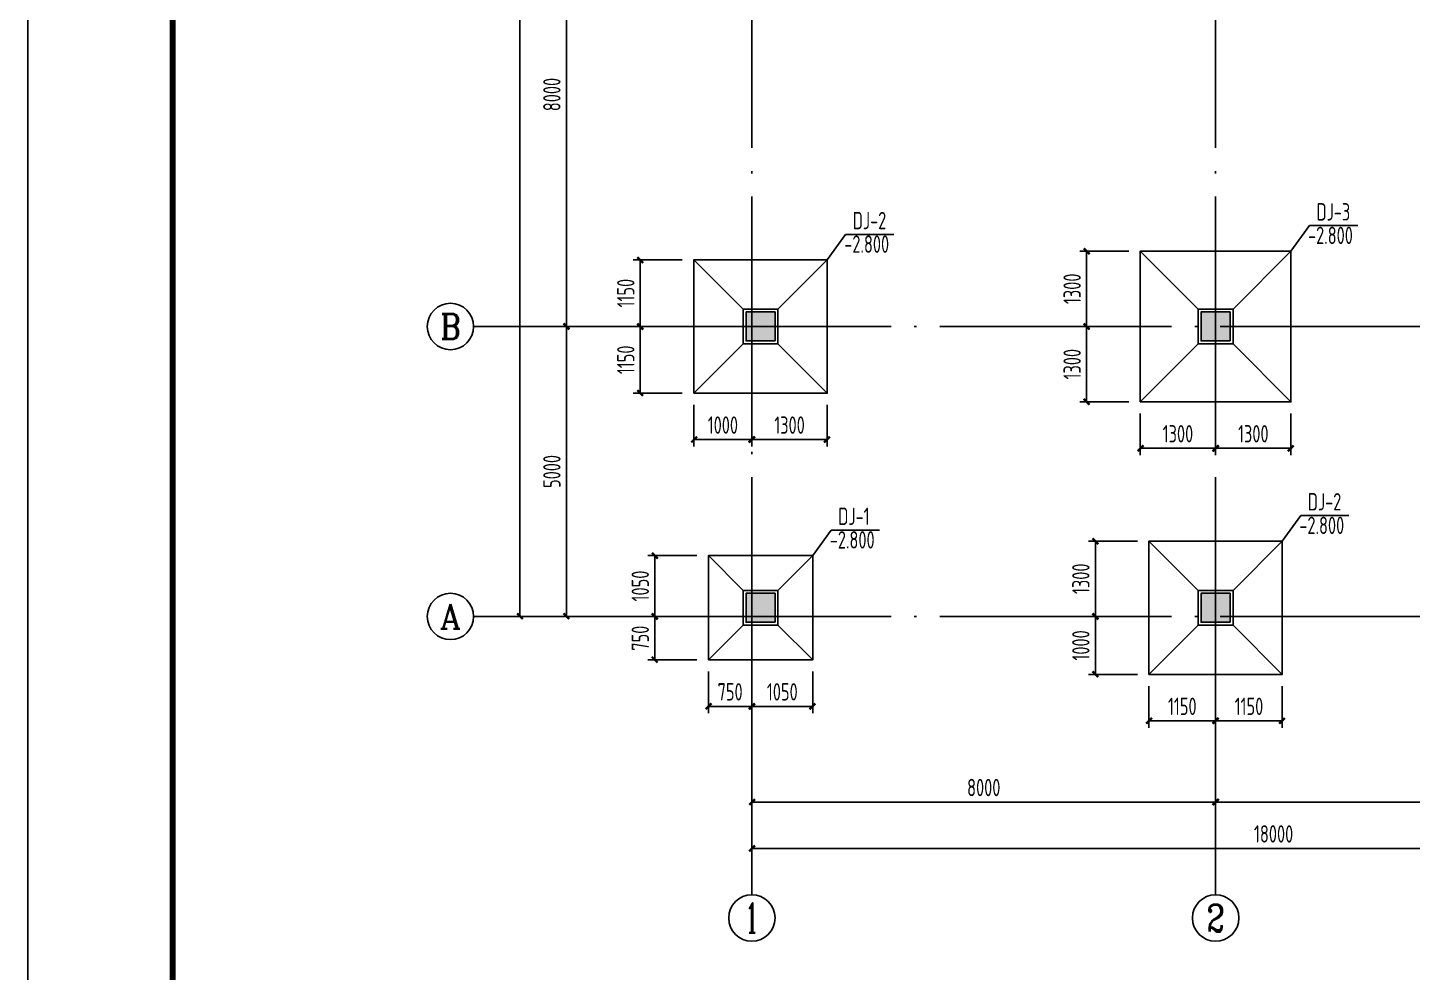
# Model space of a CAD drawing. Extents: x -25044 to 4269, y -48463 to -12228.
# Drawn here: x -13558.3 to -13319.5, y -24328.8 to -24165.9 of the extents above; entities that cross this region are included whole.
import ezdxf
from ezdxf.enums import TextEntityAlignment as Align

# ---------------------------------------------------------------- set-up
doc = ezdxf.new("R2010")
doc.units = 0
doc.header["$LTSCALE"] = 2000
doc.header["$MEASUREMENT"] = 0
doc.linetypes.add('DOTE', pattern=[2.42, 2, -0.2, 0.02, -0.2])
doc.layers.get('0').update_dxf_attribs({"linetype": 'CONTINUOUS'})
doc.layers.get('DEFPOINTS').update_dxf_attribs({"linetype": 'CONTINUOUS'})
for name, color, linetype in [('1505', 2, 'CONTINUOUS'), ('1526', 7, 'CONTINUOUS'), ('AXIS', 75, 'CONTINUOUS'), ('AXIS_TEXT', 7, 'CONTINUOUS'), ('dim', 7, 'CONTINUOUS'), ('DOTE', 1, 'DOTE'), ('柱', 2, 'CONTINUOUS'), ('柱填充', 54, 'CONTINUOUS')]:
    doc.layers.add(name, color=color, linetype=linetype)
doc.styles.add('_TCH_AXIS', font='COMPLEX', dxfattribs={"bigfont": 'GBCBIG'})
doc.styles.add('COMPLEX', font='COMPLEX')
doc.styles.add('GBHZ', font='gbenor.shx', dxfattribs={"width": 0.8, "bigfont": 'gbcbig.shx'})
doc.dimstyles.new('Y100', dxfattribs={"dimscale": 0, "dimtxt": 3, "dimasz": 0.01, "dimexe": 1.2, "dimexo": 2, "dimgap": 1, "dimtad": 1, "dimdec": 0, "dimlfac": 100, "dimzin": 0, "dimdsep": 46, "dimtxsty": 'GBHZ', "dimblk": 'DX', "dimcen": 0.09, "dimdle": 1, "dimclrd": 7, "dimclre": 7, "dimclrt": 7, "dimadec": 0, "dimazin": 0, "dimtfac": 1, "dimtdec": 0, "dimtix": 1, "dimtmove": 2, "dimatfit": 3, "dimldrblk": 'DX', "dimfxl": 0, "dimtolj": 1, "dimtzin": 0, "dimarcsym": 0})

# ---------------------------------------------------------------- blocks, each defined once
blk = doc.blocks.new('_AXISO')
blk.add_circle((0, 0), 0.5)
at = {"layer": 'AXIS_TEXT', "style": 'COMPLEX', "width": 1.041667}
blk.add_attdef('A', text='', height=0.56, dxfattribs=at).set_placement((-0.25, -0.28), (0.25, -0.28), align=Align.FIT)
blk = doc.blocks.new('DX')
at = {"color": 0, "linetype": 'ByBlock', "const_width": 40}
blk.add_lwpolyline([(-54, -51), (46, 49)], dxfattribs=at)
blk = doc.blocks.new('*D61')
at = {"layer": 'DEFPOINTS', "color": 0, "transparency": 16777216}
for p in [(-13449.4, -24137.4), (-13465.4, -24217.4), (-13449.4, -24217.4)]:
    blk.add_point(p, dxfattribs=at)
at = {"layer": 'dim', "color": 7, "lineweight": -2, "transparency": 16777216}
for p, q in [((-13451.4, -24137.4), (-13466.6, -24137.4)), ((-13465.4, -24137.41), (-13465.4, -24217.39)), ((-13451.4, -24217.4), (-13466.6, -24217.4))]:
    blk.add_line(p, q, dxfattribs=at)
at = {"layer": 'dim', "color": 7, "lineweight": -2, "transparency": 16777216, "xscale": 0.01, "yscale": 0.01, "zscale": 0.01}
for p, rotation in [((-13465.4, -24137.4), 90), ((-13465.4, -24217.4), 270)]:
    blk.add_blockref('DX', p, dxfattribs=dict(at, rotation=rotation))
at = {"layer": 'dim', "color": 7, "transparency": 16777216, "insert": (-13467.9, -24177.4), "char_height": 3, "attachment_point": 5, "rotation": 90, "style": 'GBHZ'}
blk.add_mtext('\\A1;8000', dxfattribs=at)
blk = doc.blocks.new('*D62')
at = {"layer": 'DEFPOINTS', "color": 0, "transparency": 16777216}
for p in [(-13449.4, -24217.4), (-13465.4, -24267.4), (-13449.4, -24267.4)]:
    blk.add_point(p, dxfattribs=at)
at = {"layer": 'dim', "color": 7, "lineweight": -2, "transparency": 16777216}
for p, q in [((-13451.4, -24217.4), (-13466.6, -24217.4)), ((-13465.4, -24217.41), (-13465.4, -24267.39)), ((-13451.4, -24267.4), (-13466.6, -24267.4))]:
    blk.add_line(p, q, dxfattribs=at)
at = {"layer": 'dim', "color": 7, "lineweight": -2, "transparency": 16777216, "xscale": 0.01, "yscale": 0.01, "zscale": 0.01}
for p, rotation in [((-13465.4, -24217.4), 90), ((-13465.4, -24267.4), 270)]:
    blk.add_blockref('DX', p, dxfattribs=dict(at, rotation=rotation))
at = {"layer": 'dim', "color": 7, "transparency": 16777216, "insert": (-13467.9, -24242.4), "char_height": 3, "attachment_point": 5, "rotation": 90, "style": 'GBHZ'}
blk.add_mtext('\\A1;5000', dxfattribs=at)
blk = doc.blocks.new('*D63')
at = {"layer": 'DEFPOINTS', "color": 0, "transparency": 16777216}
for p in [(-13473.4, -24047.4), (-13449.4, -24047.4), (-13449.4, -24267.4)]:
    blk.add_point(p, dxfattribs=at)
at = {"layer": 'dim', "color": 7, "lineweight": -2, "transparency": 16777216}
for p, q in [((-13451.4, -24047.4), (-13474.6, -24047.4)), ((-13473.4, -24267.39), (-13473.4, -24047.41)), ((-13451.4, -24267.4), (-13474.6, -24267.4))]:
    blk.add_line(p, q, dxfattribs=at)
at = {"layer": 'dim', "color": 7, "lineweight": -2, "transparency": 16777216, "xscale": 0.01, "yscale": 0.01, "zscale": 0.01}
for p, rotation in [((-13473.4, -24047.4), 90), ((-13473.4, -24267.4), 270)]:
    blk.add_blockref('DX', p, dxfattribs=dict(at, rotation=rotation))
at = {"layer": 'dim', "color": 7, "transparency": 16777216, "insert": (-13475.9, -24157.4), "char_height": 3, "attachment_point": 5, "rotation": 90, "style": 'GBHZ'}
blk.add_mtext('\\A1;22000', dxfattribs=at)
blk = doc.blocks.new('*D64')
at = {"layer": 'DEFPOINTS', "color": 0, "transparency": 16777216}
for p in [(-13433.4, -24283.4), (-13353.4, -24283.4), (-13353.4, -24299.4)]:
    blk.add_point(p, dxfattribs=at)
at = {"layer": 'dim', "color": 7, "lineweight": -2, "transparency": 16777216}
for p, q in [((-13433.4, -24285.4), (-13433.4, -24300.6)), ((-13353.4, -24285.4), (-13353.4, -24300.6)), ((-13433.39, -24299.4), (-13353.41, -24299.4))]:
    blk.add_line(p, q, dxfattribs=at)
at = {"layer": 'dim', "color": 7, "lineweight": -2, "transparency": 16777216, "xscale": 0.01, "yscale": 0.01, "zscale": 0.01, "rotation": 180}
blk.add_blockref('DX', (-13433.4, -24299.4), dxfattribs=at)
at = {"layer": 'dim', "color": 7, "lineweight": -2, "transparency": 16777216, "xscale": 0.01, "yscale": 0.01, "zscale": 0.01}
blk.add_blockref('DX', (-13353.4, -24299.4), dxfattribs=at)
at = {"layer": 'dim', "color": 7, "transparency": 16777216, "insert": (-13393.4, -24296.9), "char_height": 3, "attachment_point": 5, "style": 'GBHZ'}
blk.add_mtext('\\A1;8000', dxfattribs=at)
blk = doc.blocks.new('*D65')
at = {"layer": 'DEFPOINTS', "color": 0, "transparency": 16777216}
for p in [(-13353.4, -24283.4), (-13253.4, -24283.4), (-13253.4, -24299.4)]:
    blk.add_point(p, dxfattribs=at)
at = {"layer": 'dim', "color": 7, "lineweight": -2, "transparency": 16777216}
for p, q in [((-13353.4, -24285.4), (-13353.4, -24300.6)), ((-13253.4, -24285.4), (-13253.4, -24300.6)), ((-13353.39, -24299.4), (-13253.41, -24299.4))]:
    blk.add_line(p, q, dxfattribs=at)
at = {"layer": 'dim', "color": 7, "lineweight": -2, "transparency": 16777216, "xscale": 0.01, "yscale": 0.01, "zscale": 0.01, "rotation": 180}
blk.add_blockref('DX', (-13353.4, -24299.4), dxfattribs=at)
at = {"layer": 'dim', "color": 7, "lineweight": -2, "transparency": 16777216, "xscale": 0.01, "yscale": 0.01, "zscale": 0.01}
blk.add_blockref('DX', (-13253.4, -24299.4), dxfattribs=at)
at = {"layer": 'dim', "color": 7, "transparency": 16777216, "insert": (-13303.4, -24296.9), "char_height": 3, "attachment_point": 5, "style": 'GBHZ'}
blk.add_mtext('\\A1;10000', dxfattribs=at)
blk = doc.blocks.new('*D66')
at = {"layer": 'DEFPOINTS', "color": 0, "transparency": 16777216}
for p in [(-13433.4, -24283.4), (-13253.4, -24283.4), (-13433.4, -24307.4)]:
    blk.add_point(p, dxfattribs=at)
at = {"layer": 'dim', "color": 7, "lineweight": -2, "transparency": 16777216}
for p, q in [((-13433.4, -24285.4), (-13433.4, -24308.6)), ((-13253.4, -24285.4), (-13253.4, -24308.6)), ((-13253.41, -24307.4), (-13433.39, -24307.4))]:
    blk.add_line(p, q, dxfattribs=at)
at = {"layer": 'dim', "color": 7, "lineweight": -2, "transparency": 16777216, "xscale": 0.01, "yscale": 0.01, "zscale": 0.01, "rotation": 180}
blk.add_blockref('DX', (-13433.4, -24307.4), dxfattribs=at)
at = {"layer": 'dim', "color": 7, "lineweight": -2, "transparency": 16777216, "xscale": 0.01, "yscale": 0.01, "zscale": 0.01}
blk.add_blockref('DX', (-13253.4, -24307.4), dxfattribs=at)
at = {"layer": 'dim', "color": 7, "transparency": 16777216, "insert": (-13343.4, -24304.9), "char_height": 3, "attachment_point": 5, "style": 'GBHZ'}
blk.add_mtext('\\A1;18000', dxfattribs=at)
blk = doc.blocks.new('*D117')
at = {"layer": 'DEFPOINTS', "color": 0, "ltscale": 0.0005, "transparency": 16777216}
for p in [(-13440.9, -24274.9), (-13433.4, -24274.9), (-13433.4, -24282.9)]:
    blk.add_point(p, dxfattribs=at)
at = {"layer": 'dim', "color": 7, "lineweight": -2, "ltscale": 0.0005, "transparency": 16777216}
for p, q in [((-13440.9, -24276.9), (-13440.9, -24284.1)), ((-13433.4, -24276.9), (-13433.4, -24284.1)), ((-13440.89, -24282.9), (-13433.41, -24282.9))]:
    blk.add_line(p, q, dxfattribs=at)
at = {"layer": 'dim', "color": 7, "lineweight": -2, "ltscale": 0.0005, "transparency": 16777216, "xscale": 0.01, "yscale": 0.01, "zscale": 0.01, "rotation": 180}
blk.add_blockref('DX', (-13440.9, -24282.9), dxfattribs=at)
at = {"layer": 'dim', "color": 7, "lineweight": -2, "ltscale": 0.0005, "transparency": 16777216, "xscale": 0.01, "yscale": 0.01, "zscale": 0.01}
blk.add_blockref('DX', (-13433.4, -24282.9), dxfattribs=at)
at = {"layer": 'dim', "color": 7, "ltscale": 0.0005, "transparency": 16777216, "insert": (-13437.15, -24280.4), "char_height": 3, "attachment_point": 5, "style": 'GBHZ'}
blk.add_mtext('\\A1;750', dxfattribs=at)
blk = doc.blocks.new('*D118')
at = {"layer": 'DEFPOINTS', "color": 0, "ltscale": 0.0005, "transparency": 16777216}
for p in [(-13433.4, -24274.9), (-13422.9, -24274.9), (-13422.9, -24282.9)]:
    blk.add_point(p, dxfattribs=at)
at = {"layer": 'dim', "color": 7, "lineweight": -2, "ltscale": 0.0005, "transparency": 16777216}
for p, q in [((-13433.4, -24276.9), (-13433.4, -24284.1)), ((-13422.9, -24276.9), (-13422.9, -24284.1)), ((-13433.39, -24282.9), (-13422.91, -24282.9))]:
    blk.add_line(p, q, dxfattribs=at)
at = {"layer": 'dim', "color": 7, "lineweight": -2, "ltscale": 0.0005, "transparency": 16777216, "xscale": 0.01, "yscale": 0.01, "zscale": 0.01, "rotation": 180}
blk.add_blockref('DX', (-13433.4, -24282.9), dxfattribs=at)
at = {"layer": 'dim', "color": 7, "lineweight": -2, "ltscale": 0.0005, "transparency": 16777216, "xscale": 0.01, "yscale": 0.01, "zscale": 0.01}
blk.add_blockref('DX', (-13422.9, -24282.9), dxfattribs=at)
at = {"layer": 'dim', "color": 7, "ltscale": 0.0005, "transparency": 16777216, "insert": (-13428.15, -24280.4), "char_height": 3, "attachment_point": 5, "style": 'GBHZ'}
blk.add_mtext('\\A1;1050', dxfattribs=at)
blk = doc.blocks.new('*D119')
at = {"layer": 'DEFPOINTS', "color": 0, "ltscale": 0.0005, "transparency": 16777216}
for p in [(-13450.15, -24267.4), (-13440.9, -24267.4), (-13440.9, -24274.9)]:
    blk.add_point(p, dxfattribs=at)
at = {"layer": 'dim', "color": 7, "lineweight": -2, "ltscale": 0.0005, "transparency": 16777216}
for p, q in [((-13442.9, -24267.4), (-13451.35, -24267.4)), ((-13450.15, -24274.89), (-13450.15, -24267.41)), ((-13442.9, -24274.9), (-13451.35, -24274.9))]:
    blk.add_line(p, q, dxfattribs=at)
at = {"layer": 'dim', "color": 7, "lineweight": -2, "ltscale": 0.0005, "transparency": 16777216, "xscale": 0.01, "yscale": 0.01, "zscale": 0.01}
for p, rotation in [((-13450.15, -24267.4), 90), ((-13450.15, -24274.9), 270)]:
    blk.add_blockref('DX', p, dxfattribs=dict(at, rotation=rotation))
at = {"layer": 'dim', "color": 7, "ltscale": 0.0005, "transparency": 16777216, "insert": (-13452.65, -24271.15), "char_height": 3, "attachment_point": 5, "rotation": 90, "style": 'GBHZ'}
blk.add_mtext('\\A1;750', dxfattribs=at)
blk = doc.blocks.new('*D120')
at = {"layer": 'DEFPOINTS', "color": 0, "ltscale": 0.0005, "transparency": 16777216}
for p in [(-13450.15, -24256.9), (-13440.9, -24256.9), (-13440.9, -24267.4)]:
    blk.add_point(p, dxfattribs=at)
at = {"layer": 'dim', "color": 7, "lineweight": -2, "ltscale": 0.0005, "transparency": 16777216}
for p, q in [((-13442.9, -24256.9), (-13451.35, -24256.9)), ((-13450.15, -24267.39), (-13450.15, -24256.91)), ((-13442.9, -24267.4), (-13451.35, -24267.4))]:
    blk.add_line(p, q, dxfattribs=at)
at = {"layer": 'dim', "color": 7, "lineweight": -2, "ltscale": 0.0005, "transparency": 16777216, "xscale": 0.01, "yscale": 0.01, "zscale": 0.01}
for p, rotation in [((-13450.15, -24256.9), 90), ((-13450.15, -24267.4), 270)]:
    blk.add_blockref('DX', p, dxfattribs=dict(at, rotation=rotation))
at = {"layer": 'dim', "color": 7, "ltscale": 0.0005, "transparency": 16777216, "insert": (-13452.65, -24262.15), "char_height": 3, "attachment_point": 5, "rotation": 90, "style": 'GBHZ'}
blk.add_mtext('\\A1;1050', dxfattribs=at)
blk = doc.blocks.new('*D125')
at = {"layer": 'DEFPOINTS', "color": 0, "ltscale": 0.0005, "transparency": 16777216}
for p in [(-13364.9, -24277.4), (-13353.4, -24277.4), (-13353.4, -24285.4)]:
    blk.add_point(p, dxfattribs=at)
at = {"layer": 'dim', "color": 7, "lineweight": -2, "ltscale": 0.0005, "transparency": 16777216}
for p, q in [((-13364.9, -24279.4), (-13364.9, -24286.6)), ((-13353.4, -24279.4), (-13353.4, -24286.6)), ((-13364.89, -24285.4), (-13353.41, -24285.4))]:
    blk.add_line(p, q, dxfattribs=at)
at = {"layer": 'dim', "color": 7, "lineweight": -2, "ltscale": 0.0005, "transparency": 16777216, "xscale": 0.01, "yscale": 0.01, "zscale": 0.01, "rotation": 180}
blk.add_blockref('DX', (-13364.9, -24285.4), dxfattribs=at)
at = {"layer": 'dim', "color": 7, "lineweight": -2, "ltscale": 0.0005, "transparency": 16777216, "xscale": 0.01, "yscale": 0.01, "zscale": 0.01}
blk.add_blockref('DX', (-13353.4, -24285.4), dxfattribs=at)
at = {"layer": 'dim', "color": 7, "ltscale": 0.0005, "transparency": 16777216, "insert": (-13359.15, -24282.9), "char_height": 3, "attachment_point": 5, "style": 'GBHZ'}
blk.add_mtext('\\A1;1150', dxfattribs=at)
blk = doc.blocks.new('*D126')
at = {"layer": 'DEFPOINTS', "color": 0, "ltscale": 0.0005, "transparency": 16777216}
for p in [(-13353.4, -24277.4), (-13341.9, -24277.4), (-13341.9, -24285.4)]:
    blk.add_point(p, dxfattribs=at)
at = {"layer": 'dim', "color": 7, "lineweight": -2, "ltscale": 0.0005, "transparency": 16777216}
for p, q in [((-13353.4, -24279.4), (-13353.4, -24286.6)), ((-13341.9, -24279.4), (-13341.9, -24286.6)), ((-13353.39, -24285.4), (-13341.91, -24285.4))]:
    blk.add_line(p, q, dxfattribs=at)
at = {"layer": 'dim', "color": 7, "lineweight": -2, "ltscale": 0.0005, "transparency": 16777216, "xscale": 0.01, "yscale": 0.01, "zscale": 0.01, "rotation": 180}
blk.add_blockref('DX', (-13353.4, -24285.4), dxfattribs=at)
at = {"layer": 'dim', "color": 7, "lineweight": -2, "ltscale": 0.0005, "transparency": 16777216, "xscale": 0.01, "yscale": 0.01, "zscale": 0.01}
blk.add_blockref('DX', (-13341.9, -24285.4), dxfattribs=at)
at = {"layer": 'dim', "color": 7, "ltscale": 0.0005, "transparency": 16777216, "insert": (-13347.65, -24282.9), "char_height": 3, "attachment_point": 5, "style": 'GBHZ'}
blk.add_mtext('\\A1;1150', dxfattribs=at)
blk = doc.blocks.new('*D127')
at = {"layer": 'DEFPOINTS', "color": 0, "ltscale": 0.0005, "transparency": 16777216}
for p in [(-13374.15, -24267.4), (-13364.9, -24267.4), (-13364.9, -24277.4)]:
    blk.add_point(p, dxfattribs=at)
at = {"layer": 'dim', "color": 7, "lineweight": -2, "ltscale": 0.0005, "transparency": 16777216}
for p, q in [((-13366.9, -24267.4), (-13375.35, -24267.4)), ((-13374.15, -24277.39), (-13374.15, -24267.41)), ((-13366.9, -24277.4), (-13375.35, -24277.4))]:
    blk.add_line(p, q, dxfattribs=at)
at = {"layer": 'dim', "color": 7, "lineweight": -2, "ltscale": 0.0005, "transparency": 16777216, "xscale": 0.01, "yscale": 0.01, "zscale": 0.01}
for p, rotation in [((-13374.15, -24267.4), 90), ((-13374.15, -24277.4), 270)]:
    blk.add_blockref('DX', p, dxfattribs=dict(at, rotation=rotation))
at = {"layer": 'dim', "color": 7, "ltscale": 0.0005, "transparency": 16777216, "insert": (-13376.65, -24272.4), "char_height": 3, "attachment_point": 5, "rotation": 90, "style": 'GBHZ'}
blk.add_mtext('\\A1;1000', dxfattribs=at)
blk = doc.blocks.new('*D128')
at = {"layer": 'DEFPOINTS', "color": 0, "ltscale": 0.0005, "transparency": 16777216}
for p in [(-13374.15, -24254.4), (-13364.9, -24254.4), (-13364.9, -24267.4)]:
    blk.add_point(p, dxfattribs=at)
at = {"layer": 'dim', "color": 7, "lineweight": -2, "ltscale": 0.0005, "transparency": 16777216}
for p, q in [((-13366.9, -24254.4), (-13375.35, -24254.4)), ((-13374.15, -24267.39), (-13374.15, -24254.41)), ((-13366.9, -24267.4), (-13375.35, -24267.4))]:
    blk.add_line(p, q, dxfattribs=at)
at = {"layer": 'dim', "color": 7, "lineweight": -2, "ltscale": 0.0005, "transparency": 16777216, "xscale": 0.01, "yscale": 0.01, "zscale": 0.01}
for p, rotation in [((-13374.15, -24254.4), 90), ((-13374.15, -24267.4), 270)]:
    blk.add_blockref('DX', p, dxfattribs=dict(at, rotation=rotation))
at = {"layer": 'dim', "color": 7, "ltscale": 0.0005, "transparency": 16777216, "insert": (-13376.65, -24260.9), "char_height": 3, "attachment_point": 5, "rotation": 90, "style": 'GBHZ'}
blk.add_mtext('\\A1;1300', dxfattribs=at)
blk = doc.blocks.new('*D129')
at = {"layer": 'DEFPOINTS', "color": 0, "ltscale": 0.0005, "transparency": 16777216}
for p in [(-13366.4, -24230.4), (-13353.4, -24230.4), (-13353.4, -24238.4)]:
    blk.add_point(p, dxfattribs=at)
at = {"layer": 'dim', "color": 7, "lineweight": -2, "ltscale": 0.0005, "transparency": 16777216}
for p, q in [((-13366.4, -24232.4), (-13366.4, -24239.6)), ((-13353.4, -24232.4), (-13353.4, -24239.6)), ((-13366.39, -24238.4), (-13353.41, -24238.4))]:
    blk.add_line(p, q, dxfattribs=at)
at = {"layer": 'dim', "color": 7, "lineweight": -2, "ltscale": 0.0005, "transparency": 16777216, "xscale": 0.01, "yscale": 0.01, "zscale": 0.01, "rotation": 180}
blk.add_blockref('DX', (-13366.4, -24238.4), dxfattribs=at)
at = {"layer": 'dim', "color": 7, "lineweight": -2, "ltscale": 0.0005, "transparency": 16777216, "xscale": 0.01, "yscale": 0.01, "zscale": 0.01}
blk.add_blockref('DX', (-13353.4, -24238.4), dxfattribs=at)
at = {"layer": 'dim', "color": 7, "ltscale": 0.0005, "transparency": 16777216, "insert": (-13359.9, -24235.9), "char_height": 3, "attachment_point": 5, "style": 'GBHZ'}
blk.add_mtext('\\A1;1300', dxfattribs=at)
blk = doc.blocks.new('*D130')
at = {"layer": 'DEFPOINTS', "color": 0, "ltscale": 0.0005, "transparency": 16777216}
for p in [(-13353.4, -24230.4), (-13340.4, -24230.4), (-13340.4, -24238.4)]:
    blk.add_point(p, dxfattribs=at)
at = {"layer": 'dim', "color": 7, "lineweight": -2, "ltscale": 0.0005, "transparency": 16777216}
for p, q in [((-13353.4, -24232.4), (-13353.4, -24239.6)), ((-13340.4, -24232.4), (-13340.4, -24239.6)), ((-13353.39, -24238.4), (-13340.41, -24238.4))]:
    blk.add_line(p, q, dxfattribs=at)
at = {"layer": 'dim', "color": 7, "lineweight": -2, "ltscale": 0.0005, "transparency": 16777216, "xscale": 0.01, "yscale": 0.01, "zscale": 0.01, "rotation": 180}
blk.add_blockref('DX', (-13353.4, -24238.4), dxfattribs=at)
at = {"layer": 'dim', "color": 7, "lineweight": -2, "ltscale": 0.0005, "transparency": 16777216, "xscale": 0.01, "yscale": 0.01, "zscale": 0.01}
blk.add_blockref('DX', (-13340.4, -24238.4), dxfattribs=at)
at = {"layer": 'dim', "color": 7, "ltscale": 0.0005, "transparency": 16777216, "insert": (-13346.9, -24235.9), "char_height": 3, "attachment_point": 5, "style": 'GBHZ'}
blk.add_mtext('\\A1;1300', dxfattribs=at)
blk = doc.blocks.new('*D131')
at = {"layer": 'DEFPOINTS', "color": 0, "ltscale": 0.0005, "transparency": 16777216}
for p in [(-13375.65, -24217.4), (-13366.4, -24217.4), (-13366.4, -24230.4)]:
    blk.add_point(p, dxfattribs=at)
at = {"layer": 'dim', "color": 7, "lineweight": -2, "ltscale": 0.0005, "transparency": 16777216}
for p, q in [((-13368.4, -24217.4), (-13376.85, -24217.4)), ((-13375.65, -24230.39), (-13375.65, -24217.41)), ((-13368.4, -24230.4), (-13376.85, -24230.4))]:
    blk.add_line(p, q, dxfattribs=at)
at = {"layer": 'dim', "color": 7, "lineweight": -2, "ltscale": 0.0005, "transparency": 16777216, "xscale": 0.01, "yscale": 0.01, "zscale": 0.01}
for p, rotation in [((-13375.65, -24217.4), 90), ((-13375.65, -24230.4), 270)]:
    blk.add_blockref('DX', p, dxfattribs=dict(at, rotation=rotation))
at = {"layer": 'dim', "color": 7, "ltscale": 0.0005, "transparency": 16777216, "insert": (-13378.15, -24223.9), "char_height": 3, "attachment_point": 5, "rotation": 90, "style": 'GBHZ'}
blk.add_mtext('\\A1;1300', dxfattribs=at)
blk = doc.blocks.new('*D132')
at = {"layer": 'DEFPOINTS', "color": 0, "ltscale": 0.0005, "transparency": 16777216}
for p in [(-13375.65, -24204.4), (-13366.4, -24204.4), (-13366.4, -24217.4)]:
    blk.add_point(p, dxfattribs=at)
at = {"layer": 'dim', "color": 7, "lineweight": -2, "ltscale": 0.0005, "transparency": 16777216}
for p, q in [((-13368.4, -24204.4), (-13376.85, -24204.4)), ((-13375.65, -24217.39), (-13375.65, -24204.41)), ((-13368.4, -24217.4), (-13376.85, -24217.4))]:
    blk.add_line(p, q, dxfattribs=at)
at = {"layer": 'dim', "color": 7, "lineweight": -2, "ltscale": 0.0005, "transparency": 16777216, "xscale": 0.01, "yscale": 0.01, "zscale": 0.01}
for p, rotation in [((-13375.65, -24204.4), 90), ((-13375.65, -24217.4), 270)]:
    blk.add_blockref('DX', p, dxfattribs=dict(at, rotation=rotation))
at = {"layer": 'dim', "color": 7, "ltscale": 0.0005, "transparency": 16777216, "insert": (-13378.15, -24210.9), "char_height": 3, "attachment_point": 5, "rotation": 90, "style": 'GBHZ'}
blk.add_mtext('\\A1;1300', dxfattribs=at)
blk = doc.blocks.new('*D133')
at = {"layer": 'DEFPOINTS', "color": 0, "ltscale": 0.0005, "transparency": 16777216}
for p in [(-13443.4, -24228.9), (-13433.4, -24228.9), (-13433.4, -24236.9)]:
    blk.add_point(p, dxfattribs=at)
at = {"layer": 'dim', "color": 7, "lineweight": -2, "ltscale": 0.0005, "transparency": 16777216}
for p, q in [((-13443.4, -24230.9), (-13443.4, -24238.1)), ((-13433.4, -24230.9), (-13433.4, -24238.1)), ((-13443.39, -24236.9), (-13433.41, -24236.9))]:
    blk.add_line(p, q, dxfattribs=at)
at = {"layer": 'dim', "color": 7, "lineweight": -2, "ltscale": 0.0005, "transparency": 16777216, "xscale": 0.01, "yscale": 0.01, "zscale": 0.01, "rotation": 180}
blk.add_blockref('DX', (-13443.4, -24236.9), dxfattribs=at)
at = {"layer": 'dim', "color": 7, "lineweight": -2, "ltscale": 0.0005, "transparency": 16777216, "xscale": 0.01, "yscale": 0.01, "zscale": 0.01}
blk.add_blockref('DX', (-13433.4, -24236.9), dxfattribs=at)
at = {"layer": 'dim', "color": 7, "ltscale": 0.0005, "transparency": 16777216, "insert": (-13438.4, -24234.4), "char_height": 3, "attachment_point": 5, "style": 'GBHZ'}
blk.add_mtext('\\A1;1000', dxfattribs=at)
blk = doc.blocks.new('*D134')
at = {"layer": 'DEFPOINTS', "color": 0, "ltscale": 0.0005, "transparency": 16777216}
for p in [(-13433.4, -24228.9), (-13420.4, -24228.9), (-13420.4, -24236.9)]:
    blk.add_point(p, dxfattribs=at)
at = {"layer": 'dim', "color": 7, "lineweight": -2, "ltscale": 0.0005, "transparency": 16777216}
for p, q in [((-13433.4, -24230.9), (-13433.4, -24238.1)), ((-13420.4, -24230.9), (-13420.4, -24238.1)), ((-13433.39, -24236.9), (-13420.41, -24236.9))]:
    blk.add_line(p, q, dxfattribs=at)
at = {"layer": 'dim', "color": 7, "lineweight": -2, "ltscale": 0.0005, "transparency": 16777216, "xscale": 0.01, "yscale": 0.01, "zscale": 0.01, "rotation": 180}
blk.add_blockref('DX', (-13433.4, -24236.9), dxfattribs=at)
at = {"layer": 'dim', "color": 7, "lineweight": -2, "ltscale": 0.0005, "transparency": 16777216, "xscale": 0.01, "yscale": 0.01, "zscale": 0.01}
blk.add_blockref('DX', (-13420.4, -24236.9), dxfattribs=at)
at = {"layer": 'dim', "color": 7, "ltscale": 0.0005, "transparency": 16777216, "insert": (-13426.9, -24234.4), "char_height": 3, "attachment_point": 5, "style": 'GBHZ'}
blk.add_mtext('\\A1;1300', dxfattribs=at)
blk = doc.blocks.new('*D135')
at = {"layer": 'DEFPOINTS', "color": 0, "ltscale": 0.0005, "transparency": 16777216}
for p in [(-13452.65, -24217.4), (-13443.4, -24217.4), (-13443.4, -24228.9)]:
    blk.add_point(p, dxfattribs=at)
at = {"layer": 'dim', "color": 7, "lineweight": -2, "ltscale": 0.0005, "transparency": 16777216}
for p, q in [((-13445.4, -24217.4), (-13453.85, -24217.4)), ((-13452.65, -24228.89), (-13452.65, -24217.41)), ((-13445.4, -24228.9), (-13453.85, -24228.9))]:
    blk.add_line(p, q, dxfattribs=at)
at = {"layer": 'dim', "color": 7, "lineweight": -2, "ltscale": 0.0005, "transparency": 16777216, "xscale": 0.01, "yscale": 0.01, "zscale": 0.01}
for p, rotation in [((-13452.65, -24217.4), 90), ((-13452.65, -24228.9), 270)]:
    blk.add_blockref('DX', p, dxfattribs=dict(at, rotation=rotation))
at = {"layer": 'dim', "color": 7, "ltscale": 0.0005, "transparency": 16777216, "insert": (-13455.15, -24223.15), "char_height": 3, "attachment_point": 5, "rotation": 90, "style": 'GBHZ'}
blk.add_mtext('\\A1;1150', dxfattribs=at)
blk = doc.blocks.new('*D136')
at = {"layer": 'DEFPOINTS', "color": 0, "ltscale": 0.0005, "transparency": 16777216}
for p in [(-13452.65, -24205.9), (-13443.4, -24205.9), (-13443.4, -24217.4)]:
    blk.add_point(p, dxfattribs=at)
at = {"layer": 'dim', "color": 7, "lineweight": -2, "ltscale": 0.0005, "transparency": 16777216}
for p, q in [((-13445.4, -24205.9), (-13453.85, -24205.9)), ((-13452.65, -24217.39), (-13452.65, -24205.91)), ((-13445.4, -24217.4), (-13453.85, -24217.4))]:
    blk.add_line(p, q, dxfattribs=at)
at = {"layer": 'dim', "color": 7, "lineweight": -2, "ltscale": 0.0005, "transparency": 16777216, "xscale": 0.01, "yscale": 0.01, "zscale": 0.01}
for p, rotation in [((-13452.65, -24205.9), 90), ((-13452.65, -24217.4), 270)]:
    blk.add_blockref('DX', p, dxfattribs=dict(at, rotation=rotation))
at = {"layer": 'dim', "color": 7, "ltscale": 0.0005, "transparency": 16777216, "insert": (-13455.15, -24211.65), "char_height": 3, "attachment_point": 5, "rotation": 90, "style": 'GBHZ'}
blk.add_mtext('\\A1;1150', dxfattribs=at)

msp = doc.modelspace()

# ---------------------------------------------------------------- hatches: boundary and pattern name
at = {"layer": '柱填充', "ltscale": 0.0005}
for points in [[(-13429.398, -24219.898), (-13429.398, -24214.898), (-13434.398, -24214.898), (-13434.398, -24219.898)], [(-13350.898, -24219.898), (-13350.898, -24214.898), (-13355.898, -24214.898), (-13355.898, -24219.898)], [(-13429.398, -24268.398), (-13429.398, -24263.398), (-13434.398, -24263.398), (-13434.398, -24268.398)], [(-13350.898, -24268.398), (-13350.898, -24263.398), (-13355.898, -24263.398), (-13355.898, -24268.398)]]:
    msp.add_hatch(color=256, dxfattribs=at).paths.add_polyline_path(points)

# ---------------------------------------------------------------- linework, layer by layer
for p, q in [((-13558.322, -24537.563), (-13558.322, -23943.563)), ((-13558.322, -23943.563), (-13558.322, -24537.563))]:
    msp.add_line(p, q)
at = {"color": 0, "const_width": 1}
msp.add_lwpolyline([(-12727.322, -24527.563), (-13533.322, -24527.563), (-13533.322, -23953.563), (-12727.322, -23953.563)], close=True, dxfattribs=at)
at = {"layer": '1505'}
for points in [[(-13366.398, -24230.398), (-13340.398, -24230.398), (-13340.398, -24204.398), (-13366.398, -24204.398), (-13366.398, -24230.398)], [(-13366.398, -24204.398), (-13356.398, -24214.398)], [(-13340.398, -24204.398), (-13350.398, -24214.398)], [(-13443.398, -24228.898), (-13420.398, -24228.898), (-13420.398, -24205.898), (-13443.398, -24205.898), (-13443.398, -24228.898)], [(-13443.398, -24205.898), (-13434.898, -24214.398)], [(-13420.398, -24205.898), (-13428.898, -24214.398)], [(-13434.898, -24220.398), (-13428.898, -24220.398), (-13428.898, -24214.398), (-13434.898, -24214.398), (-13434.898, -24220.398)], [(-13356.398, -24220.398), (-13350.398, -24220.398), (-13350.398, -24214.398), (-13356.398, -24214.398), (-13356.398, -24220.398)], [(-13443.398, -24228.898), (-13434.898, -24220.398)], [(-13420.398, -24228.898), (-13428.898, -24220.398)], [(-13366.398, -24230.398), (-13356.398, -24220.398)], [(-13340.398, -24230.398), (-13350.398, -24220.398)], [(-13364.898, -24277.398), (-13341.898, -24277.398), (-13341.898, -24254.398), (-13364.898, -24254.398), (-13364.898, -24277.398)], [(-13364.898, -24254.398), (-13356.398, -24262.898)], [(-13341.898, -24254.398), (-13350.398, -24262.898)], [(-13440.898, -24274.898), (-13422.898, -24274.898), (-13422.898, -24256.898), (-13440.898, -24256.898), (-13440.898, -24274.898)], [(-13440.898, -24256.898), (-13434.898, -24262.898)], [(-13422.898, -24256.898), (-13428.898, -24262.898)], [(-13434.898, -24268.898), (-13428.898, -24268.898), (-13428.898, -24262.898), (-13434.898, -24262.898), (-13434.898, -24268.898)], [(-13356.398, -24268.898), (-13350.398, -24268.898), (-13350.398, -24262.898), (-13356.398, -24262.898), (-13356.398, -24268.898)], [(-13440.898, -24274.898), (-13434.898, -24268.898)], [(-13422.898, -24274.898), (-13428.898, -24268.898)], [(-13364.898, -24277.398), (-13356.398, -24268.898)], [(-13341.898, -24277.398), (-13350.398, -24268.898)]]:
    msp.add_lwpolyline(points, dxfattribs=at)
at = {"layer": '1526'}
for p, q in [((-13340.398, -24204.398), (-13337.221, -24200.01)), ((-13337.221, -24200.01), (-13328.896, -24200.01)), ((-13420.398, -24205.898), (-13417.221, -24201.51)), ((-13417.221, -24201.51), (-13408.896, -24201.51)), ((-13341.898, -24254.398), (-13338.721, -24250.01)), ((-13338.721, -24250.01), (-13330.396, -24250.01)), ((-13422.898, -24256.898), (-13419.721, -24252.51)), ((-13419.721, -24252.51), (-13411.396, -24252.51))]:
    msp.add_line(p, q, dxfattribs=at)
at = {"layer": 'AXIS', "color": 0}
for p, q in [((-13449.398, -24217.398), (-13481.398, -24217.398)), ((-13449.398, -24267.398), (-13481.398, -24267.398)), ((-13433.398, -24283.398), (-13433.398, -24315.398)), ((-13353.398, -24283.398), (-13353.398, -24315.398))]:
    msp.add_line(p, q, dxfattribs=at)
at = {"layer": 'DOTE', "linetype": 'DOTE', "ltscale": 0.01}
for p, q in [((-13433.398, -24283.398), (-13433.398, -24031.398)), ((-13353.398, -24283.398), (-13353.398, -24031.398)), ((-13449.398, -24217.398), (-13237.398, -24217.398)), ((-13449.398, -24267.398), (-13237.398, -24267.398))]:
    msp.add_line(p, q, dxfattribs=at)
at = {"layer": '柱'}
for points in [[(-13429.398, -24219.898), (-13429.398, -24214.898), (-13434.398, -24214.898), (-13434.398, -24219.898), (-13429.398, -24219.898)], [(-13350.898, -24219.898), (-13350.898, -24214.898), (-13355.898, -24214.898), (-13355.898, -24219.898), (-13350.898, -24219.898)], [(-13429.398, -24268.398), (-13429.398, -24263.398), (-13434.398, -24263.398), (-13434.398, -24268.398), (-13429.398, -24268.398)], [(-13350.898, -24268.398), (-13350.898, -24263.398), (-13355.898, -24263.398), (-13355.898, -24268.398), (-13350.898, -24268.398)]]:
    msp.add_lwpolyline(points, dxfattribs=at)

# ---------------------------------------------------------------- block references
at = {"layer": 'AXIS', "color": 0}
ref = msp.add_blockref('_AXISO', (-13485.398, -24217.398), dxfattribs=dict(at, xscale=8, yscale=8, zscale=8))
ref.add_attrib('A', 'B', dxfattribs={"layer": 'AXIS_TEXT', "color": 0, "height": 4.353, "style": '_TCH_AXIS'}).set_placement((-13487.16, -24219.574), (-13483.636, -24219.574), align=Align.FIT)
ref = msp.add_blockref('_AXISO', (-13485.398, -24267.398), dxfattribs=dict(at, xscale=8, yscale=8, zscale=8))
ref.add_attrib('A', 'A', dxfattribs={"layer": 'AXIS_TEXT', "color": 0, "height": 4.252, "style": '_TCH_AXIS'}).set_placement((-13487.22, -24269.524), (-13483.576, -24269.524), align=Align.FIT)
ref = msp.add_blockref('_AXISO', (-13433.398, -24319.398), dxfattribs=dict(at, xscale=8, yscale=8, zscale=8))
ref.add_attrib('A', '1', dxfattribs={"layer": 'AXIS_TEXT', "color": 0, "height": 5.147, "style": '_TCH_AXIS'}).set_placement((-13434.501, -24321.971), (-13432.295, -24321.971), align=Align.FIT)
ref = msp.add_blockref('_AXISO', (-13353.398, -24319.398), dxfattribs=dict(at, xscale=8, yscale=8, zscale=8))
ref.add_attrib('A', '2', dxfattribs={"layer": 'AXIS_TEXT', "color": 0, "height": 4.659, "style": '_TCH_AXIS'}).set_placement((-13354.951, -24321.727), (-13351.845, -24321.727), align=Align.FIT)

# ---------------------------------------------------------------- texts
at = {"layer": '1526', "style": 'GBHZ', "width": 0.8}
for s, p in [('DJ-2', (-13416.01, -24200.63)), ('DJ-3', (-13336.01, -24199.13)), ('-2.800', (-13337.459, -24203.194)), ('-2.800', (-13417.459, -24204.694)), ('DJ-2', (-13337.51, -24249.13)), ('DJ-1', (-13418.51, -24251.63)), ('-2.800', (-13338.959, -24253.194)), ('-2.800', (-13419.959, -24255.694))]:
    msp.add_text(s, height=3, dxfattribs=at).set_placement(p)

# ---------------------------------------------------------------- dimensions: what is measured, and where the dimension line sits
at = {"layer": 'dim'}
for base, p1, p2, picture, middle in [((-13473.398, -24047.398), (-13449.398, -24267.398), (-13449.398, -24047.398), '*D63', (-13475.898, -24157.398)), ((-13465.398, -24217.398), (-13449.398, -24137.398), (-13449.398, -24217.398), '*D61', (-13467.898, -24177.398)), ((-13465.398, -24267.398), (-13449.398, -24217.398), (-13449.398, -24267.398), '*D62', (-13467.898, -24242.398))]:
    dim = msp.add_linear_dim(base=base, p1=p1, p2=p2, angle=90, dimstyle='Y100', override={"dimscale": 1, "dimfxl": 150}, dxfattribs=at)
    dim.commit()
    dim.dimension.update_dxf_attribs({"geometry": picture, "text_midpoint": middle})
at = {"layer": 'dim', "ltscale": 0.0005}
for base, p1, p2, picture, middle in [((-13375.646, -24204.398), (-13366.398, -24217.398), (-13366.398, -24204.398), '*D132', (-13378.146, -24210.898)), ((-13452.646, -24205.898), (-13443.398, -24217.398), (-13443.398, -24205.898), '*D136', (-13455.146, -24211.648)), ((-13452.646, -24217.398), (-13443.398, -24228.898), (-13443.398, -24217.398), '*D135', (-13455.146, -24223.148)), ((-13375.646, -24217.398), (-13366.398, -24230.398), (-13366.398, -24217.398), '*D131', (-13378.146, -24223.898)), ((-13374.146, -24254.398), (-13364.898, -24267.398), (-13364.898, -24254.398), '*D128', (-13376.646, -24260.898)), ((-13450.146, -24256.898), (-13440.898, -24267.398), (-13440.898, -24256.898), '*D120', (-13452.646, -24262.148)), ((-13450.146, -24267.398), (-13440.898, -24274.898), (-13440.898, -24267.398), '*D119', (-13452.646, -24271.148)), ((-13374.146, -24267.398), (-13364.898, -24277.398), (-13364.898, -24267.398), '*D127', (-13376.646, -24272.398))]:
    dim = msp.add_linear_dim(base=base, p1=p1, p2=p2, angle=90, dimstyle='Y100', override={"dimscale": 1, "dimfxl": 120}, dxfattribs=at)
    dim.commit()
    dim.dimension.update_dxf_attribs({"geometry": picture, "text_midpoint": middle})
for base, p1, p2, picture, middle in [((-13433.398, -24236.901), (-13443.398, -24228.898), (-13433.398, -24228.898), '*D133', (-13438.398, -24234.401)), ((-13420.398, -24236.901), (-13433.398, -24228.898), (-13420.398, -24228.898), '*D134', (-13426.898, -24234.401)), ((-13353.398, -24238.401), (-13366.398, -24230.398), (-13353.398, -24230.398), '*D129', (-13359.898, -24235.901)), ((-13340.398, -24238.401), (-13353.398, -24230.398), (-13340.398, -24230.398), '*D130', (-13346.898, -24235.901)), ((-13433.398, -24282.901), (-13440.898, -24274.898), (-13433.398, -24274.898), '*D117', (-13437.148, -24280.401)), ((-13422.898, -24282.901), (-13433.398, -24274.898), (-13422.898, -24274.898), '*D118', (-13428.148, -24280.401)), ((-13353.398, -24285.401), (-13364.898, -24277.398), (-13353.398, -24277.398), '*D125', (-13359.148, -24282.901)), ((-13341.898, -24285.401), (-13353.398, -24277.398), (-13341.898, -24277.398), '*D126', (-13347.648, -24282.901))]:
    dim = msp.add_linear_dim(base=base, p1=p1, p2=p2, dimstyle='Y100', override={"dimscale": 1, "dimfxl": 120}, dxfattribs=at)
    dim.commit()
    dim.dimension.update_dxf_attribs({"geometry": picture, "text_midpoint": middle})
at = {"layer": 'dim'}
for base, p1, p2, picture, middle in [((-13353.398, -24299.398), (-13433.398, -24283.398), (-13353.398, -24283.398), '*D64', (-13393.398, -24296.898)), ((-13433.398, -24307.398), (-13253.398, -24283.398), (-13433.398, -24283.398), '*D66', (-13343.398, -24304.898)), ((-13253.398, -24299.398), (-13353.398, -24283.398), (-13253.398, -24283.398), '*D65', (-13303.398, -24296.898))]:
    dim = msp.add_linear_dim(base=base, p1=p1, p2=p2, dimstyle='Y100', override={"dimscale": 1, "dimfxl": 150}, dxfattribs=at)
    dim.commit()
    dim.dimension.update_dxf_attribs({"geometry": picture, "text_midpoint": middle})

doc.saveas('drawing.dxf')
